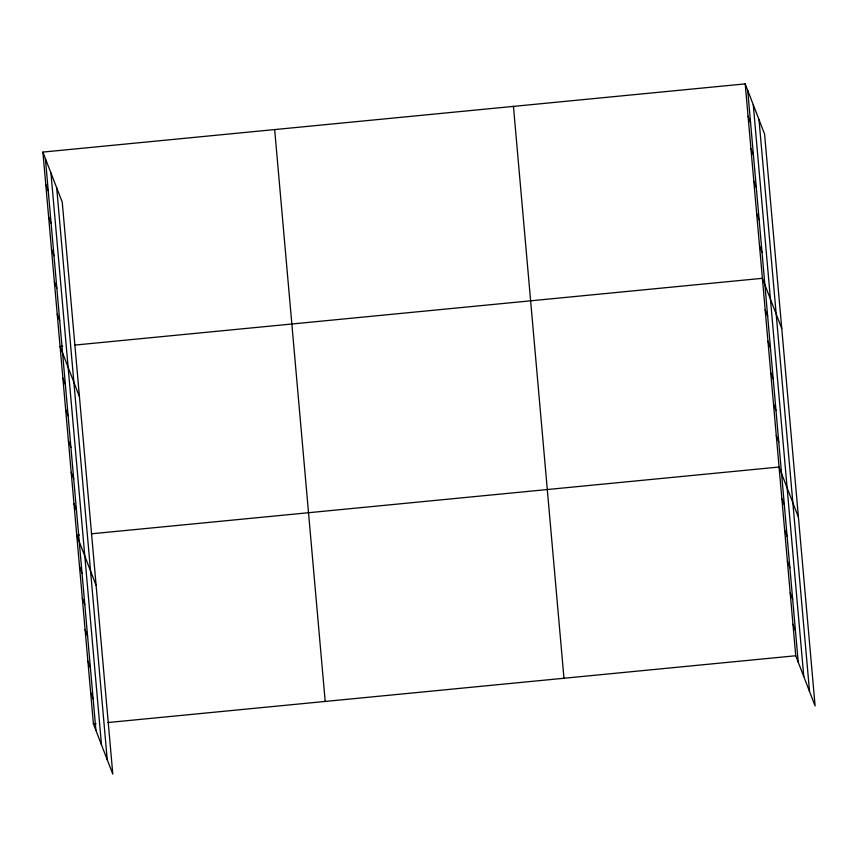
<?xml version="1.0" encoding="UTF-8"?>
<svg xmlns="http://www.w3.org/2000/svg" width="858" height="858" viewBox="0 0 858 858"><rect width="100%" height="100%" fill="white"/><g stroke="black" fill="none" stroke-linecap="round" stroke-linejoin="round"><path stroke-width="1.29" d="M42.9 152.081L62.259 202.252L112.795 774.12L93.425 723.948L42.9 152.081L745.205 83.88L764.575 134.052L815.1 705.92L795.741 655.748L745.205 83.88M62.731 346.257L60.081 346.514L79.44 396.686M74.646 345.098L762.387 278.314L781.745 328.485M79.408 534.974L76.759 535.231L96.117 585.403M91.323 533.815L779.064 467.031L798.423 517.202M93.425 723.948L96.075 723.691M108.001 722.533L795.741 655.748M748.069 116.28L750.568 122.737M750.932 148.691L753.431 155.148M753.796 181.092L756.295 187.548M756.659 213.503L759.158 219.959M759.523 245.903L762.022 252.359M765.164 309.77L767.663 316.227M767.953 341.216L770.441 347.672M770.731 372.672L773.219 379.129M773.508 404.129L775.997 410.574M776.286 435.574L778.774 442.031M781.842 498.477L784.341 504.933M784.62 529.933L787.118 536.389M787.408 561.389L789.896 567.846M790.186 592.835L792.674 599.292M792.964 624.292L795.452 630.748M45.764 184.491L48.252 190.948M48.627 216.892L51.115 223.348M51.491 249.303L53.979 255.759M54.354 281.703L56.843 288.159M57.218 314.114L59.706 320.57M62.859 377.97L65.347 384.427M65.637 409.427L68.125 415.883M68.415 440.873L70.914 447.329M71.193 472.329L73.691 478.785M73.981 503.785L76.469 510.242M79.537 566.688L82.025 573.144M82.314 598.144L84.803 604.6M85.092 629.59L87.58 636.046M87.87 661.046L90.358 667.503M90.648 692.503L93.147 698.959M758.998 119.627L809.534 691.494M753.27 104.762L803.796 676.63M747.704 90.337L798.23 662.204M513.449 106.381L563.974 678.249M274.667 129.579L325.193 701.447M56.692 187.827L107.229 759.695M50.954 172.962L101.491 744.83M45.388 158.537L95.924 730.405"/></g></svg>
